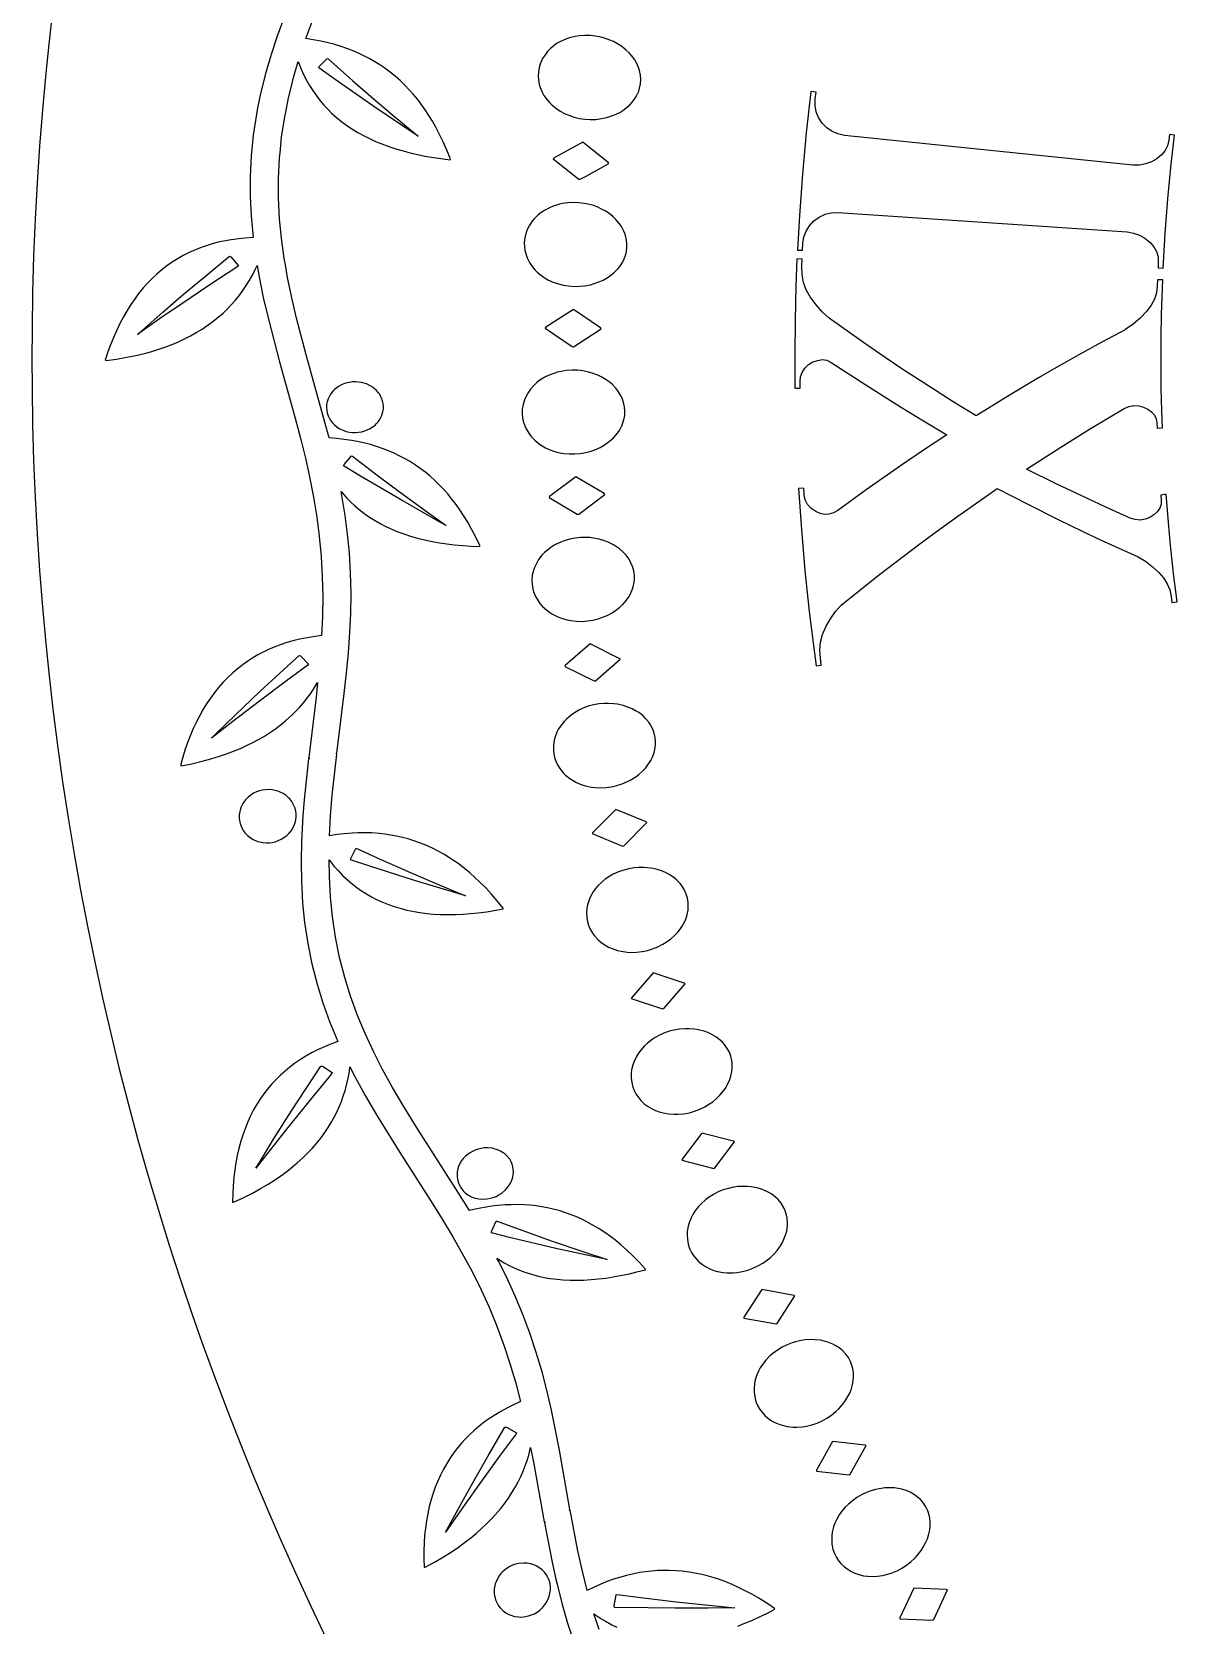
# Model space of a CAD drawing. Header units: millimetres. Extents: x 0 to 240, y 0 to 240.
# Drawn here: x 0 to 46.9, y 68.1 to 133.4 of the extents above; entities that cross this region are included whole.
import ezdxf

# ---------------------------------------------------------------- set-up
doc = ezdxf.new("R2010")
doc.units = ezdxf.units.MM
for name, color, linetype in [('FORME', 5, 'CONTINUOUS'), ('MOTIF-C02', 1, 'CONTINUOUS'), ('TEXTE-C03', 1, 'CONTINUOUS')]:
    doc.layers.add(name, color=color, linetype=linetype)

msp = doc.modelspace()

# ---------------------------------------------------------------- linework, layer by layer
at = {"layer": 'FORME'}
msp.add_lwpolyline([(0.8625, 134.3613), (0.6923, 132.8715), (0.5696, 131.6781), (0.433, 130.1848), (0.3151, 128.6899), (0.2158, 127.1936), (0.1353, 125.6962), (0.0735, 124.1979), (0.0304, 122.699), (0.006, 121.1996), (0, 120), (0.006, 118.8004), (0.0304, 117.301), (0.0735, 115.8021), (0.1353, 114.3038), (0.2158, 112.8064), (0.3151, 111.3101), (0.433, 109.8152), (0.5696, 108.3219), (0.6923, 107.1285), (0.8625, 105.6387), (1.0512, 104.151), (1.2586, 102.6659), (1.4844, 101.1834), (1.7288, 99.7039), (1.9917, 98.2276), (2.273, 96.7546), (2.5726, 95.2853), (2.8906, 93.8199), (3.2269, 92.3585), (3.5815, 90.9015), (3.9542, 89.449), (4.345, 88.0012), (4.7539, 86.5585), (5.1808, 85.121), (5.6256, 83.6889), (6.0883, 82.2625), (6.5687, 80.842), (6.9659, 79.71), (7.4781, 78.3007), (8.008, 76.8979), (8.5554, 75.5018), (9.1201, 74.1126), (9.7022, 72.7306), (10.1802, 71.6304), (10.7932, 70.2618), (11.4233, 68.9011), (12.0703, 67.5483)], dxfattribs=at)
at = {"layer": 'MOTIF-C02'}
for points in [[(10.342, 134.0072), (10.0475, 133.2022), (9.7957, 132.4421), (9.5552, 131.6182), (9.349, 130.7846), (9.2439, 130.2606), (9.1922, 129.9984), (9.0641, 129.1489), (8.9793, 128.294), (8.9393, 127.4359), (8.9394, 126.6341), (8.9639, 126.1001), (8.9773, 125.8333), (9.0601, 124.9499), (8.7147, 124.9288), (8.4695, 124.9043), (8.1646, 124.8626), (7.9225, 124.82), (7.6225, 124.7546), (7.3851, 124.6923), (7.0926, 124.6016), (6.8625, 124.5186), (6.6364, 124.4263), (6.4148, 124.3247), (6.198, 124.2137), (5.9865, 124.0936), (5.7808, 123.9646), (5.5324, 123.7912), (5.3408, 123.6432), (5.1107, 123.4471), (4.9345, 123.282), (4.7241, 123.0659), (4.5636, 122.8859), (4.3731, 122.6527), (4.2284, 122.4601), (4.0572, 122.2125), (3.8966, 121.9581), (3.746, 121.6975), (3.6054, 121.4315), (3.4741, 121.1606), (3.3522, 120.8854), (3.2171, 120.5502), (3.1138, 120.2673), (3.0001, 119.924), (3.0382, 119.9125), (3.4657, 119.9718), (3.8909, 120.0452), (4.2529, 120.1202), (4.6119, 120.2069), (4.9084, 120.2887), (5.2018, 120.3796), (5.4918, 120.48), (5.7776, 120.5904), (6.003, 120.686), (6.2798, 120.815), (6.4968, 120.926), (6.762, 121.0746), (6.9687, 121.2014), (7.2196, 121.3699), (7.4138, 121.5126), (7.6475, 121.7008), (7.8271, 121.8589), (7.9995, 122.0234), (8.1643, 122.1942), (8.3217, 122.3709), (8.4711, 122.5532), (8.6124, 122.7406), (8.7779, 122.9816), (8.9012, 123.1792), (9.0441, 123.4316), (9.1496, 123.6374), (9.2263, 123.8032), (9.3068, 123.3385), (9.478, 122.4986), (9.6849, 121.609), (10.1437, 119.859), (10.7836, 117.5529), (10.9988, 116.7346), (11.2, 115.9149), (11.3706, 115.1477), (11.5329, 114.3232), (11.6677, 113.4954), (11.7673, 112.72), (11.8454, 111.8865), (11.8914, 111.0507), (11.9085, 110.2691), (11.8975, 109.4304), (11.8633, 108.6484), (11.5225, 108.6043), (11.2792, 108.5635), (10.9772, 108.5019), (10.7378, 108.4438), (10.442, 108.3596), (10.2086, 108.2828), (9.9216, 108.1746), (9.6964, 108.0781), (9.4757, 107.9729), (9.2599, 107.8588), (9.0494, 107.736), (8.8449, 107.6047), (8.6465, 107.465), (8.4077, 107.2792), (8.2244, 107.1219), (8.0054, 106.9151), (7.8383, 106.7421), (7.6397, 106.517), (7.4892, 106.3304), (7.3114, 106.0898), (7.1773, 105.8919), (7.0196, 105.6384), (6.8728, 105.3788), (6.7364, 105.1137), (6.6102, 104.8439), (6.4935, 104.5699), (6.3864, 104.2922), (6.2693, 103.9547), (6.1812, 103.6704), (6.0859, 103.326), (6.1248, 103.3173), (6.5483, 103.4018), (6.9685, 103.5003), (7.3257, 103.5966), (7.6793, 103.7044), (7.9708, 103.8036), (8.2587, 103.9117), (8.5427, 104.0289), (8.822, 104.1558), (9.0417, 104.2644), (9.3109, 104.4092), (9.5216, 104.5324), (9.7783, 104.6958), (9.9778, 104.8341), (10.2191, 105.0162), (10.4053, 105.1693), (10.6286, 105.3697), (10.7993, 105.5369), (10.9625, 105.71), (11.1181, 105.8888), (11.2656, 106.0728), (11.405, 106.2617), (11.5362, 106.4551), (11.701, 106.7252), (11.6367, 106.1251), (11.3363, 103.6493), (11.3635, 103.6257), (11.3877, 103.6293), (11.3323, 103.6154), (11.152, 101.9162), (11.1012, 101.2762), (11.0409, 100.2066), (11.0244, 99.4061), (11.0375, 98.5478), (11.049, 98.3335), (11.0861, 97.6905), (11.168, 96.893), (11.2959, 96.0435), (11.467, 95.2016), (11.6817, 94.3698), (11.9181, 93.6037), (12.1903, 92.8496), (12.5299, 92.0299), (12.2059, 91.9079), (11.9789, 91.8122), (11.6999, 91.6825), (11.481, 91.5704), (11.2136, 91.4195), (11.0053, 91.29), (10.7525, 91.1172), (10.557, 90.9701), (10.3681, 90.8152), (10.1863, 90.6527), (10.0119, 90.4828), (9.8452, 90.3057), (9.6867, 90.1218), (9.5003, 89.8828), (9.361, 89.6849), (9.1989, 89.4298), (9.0792, 89.22), (8.9418, 88.9515), (8.8415, 88.7322), (8.7281, 88.4532), (8.6467, 88.2265), (8.556, 87.9395), (8.4776, 87.649), (8.4105, 87.3556), (8.3546, 87.06), (8.309, 86.7625), (8.2735, 86.4635), (8.2433, 86.1034), (8.2279, 85.8026), (8.2204, 85.441), (8.2603, 85.4413), (8.6514, 85.624), (9.036, 85.8195), (9.3598, 85.9978), (9.6773, 86.1865), (9.9364, 86.352), (10.1901, 86.5254), (10.4375, 86.7068), (10.6782, 86.8965), (10.8653, 87.0543), (11.0918, 87.2592), (11.2665, 87.4292), (11.4761, 87.6493), (11.6362, 87.8315), (11.8263, 88.0664), (11.9698, 88.26), (12.1378, 88.5087), (12.2627, 88.7127), (12.3789, 88.9208), (12.4861, 89.1326), (12.5844, 89.3478), (12.6734, 89.566), (12.7533, 89.7868), (12.8404, 90.0658), (12.8999, 90.291), (12.9621, 90.5744), (13.0022, 90.8021), (13.0266, 90.9832), (13.2407, 90.5628), (13.6517, 89.8106), (14.1116, 89.0216), (15.0658, 87.4845), (16.3571, 85.4695), (16.804, 84.751), (17.2378, 84.027), (17.627, 83.3443), (18.025, 82.6042), (18.3979, 81.8529), (18.7216, 81.1412), (19.0419, 80.3679), (19.3322, 79.5827), (19.579, 78.8409), (19.8156, 78.0362), (20.0134, 77.2789), (19.7008, 77.1362), (19.4804, 77.0256), (19.2099, 76.8778), (18.9983, 76.7517), (18.7404, 76.584), (18.54, 76.4418), (18.2976, 76.2538), (18.1109, 76.0952), (17.931, 75.9296), (17.7584, 75.757), (17.5936, 75.5777), (17.4367, 75.3918), (17.2884, 75.1999), (17.115, 74.952), (16.9862, 74.7476), (16.8378, 74.4854), (16.7292, 74.2708), (16.6058, 73.9973), (16.5169, 73.7746), (16.418, 73.4922), (16.3481, 73.2636), (16.2722, 72.9748), (16.2084, 72.6835), (16.1561, 72.39), (16.1151, 72.095), (16.0845, 71.7988), (16.0638, 71.5018), (16.0515, 71.1448), (16.051, 70.8471), (16.0615, 70.49), (16.1013, 70.4932), (16.481, 70.6987), (16.8537, 70.9168), (17.1666, 71.114), (17.4726, 71.3213), (17.7219, 71.502), (17.9652, 71.6901), (18.202, 71.8859), (18.4315, 72.0894), (18.6094, 72.2579), (18.824, 72.4757), (18.989, 72.6555), (19.1861, 72.8873), (19.336, 73.0782), (19.5129, 73.3234), (19.6457, 73.5246), (19.8001, 73.7819), (19.9138, 73.992), (20.0188, 74.2055), (20.1147, 74.4222), (20.2015, 74.6415), (20.2789, 74.8631), (20.3474, 75.0866), (20.4253, 75.3934), (20.5407, 74.8008), (20.9834, 72.3466), (21.0164, 72.332), (21.0386, 72.3427), (20.9896, 72.313), (21.3182, 70.6362), (21.4582, 70.0096), (21.5058, 69.8007), (21.7159, 68.9697), (21.936, 68.1999), (22.2015, 67.3836)], [(28.9123, 68.0856), (29.1987, 68.1975), (29.4822, 68.3173), (29.8185, 68.4705), (30.0957, 68.6054), (30.4244, 68.7752), (30.408, 68.8058), (30.0917, 69.0191), (29.7665, 69.2226), (29.48, 69.3881), (29.1864, 69.5445), (28.9359, 69.6671), (28.6802, 69.7822), (28.4191, 69.889), (28.1526, 69.9869), (27.9356, 70.0583), (27.6596, 70.1382), (27.4353, 70.1943), (27.1507, 70.254), (26.9197, 70.2929), (26.6276, 70.3301), (26.3915, 70.3502), (26.0937, 70.3629), (25.854, 70.363), (25.6134, 70.354), (25.3723, 70.3357), (25.1312, 70.3083), (24.8904, 70.2718), (24.6505, 70.2263), (24.3522, 70.1571), (24.1154, 70.0922), (23.8224, 69.9997), (23.5905, 69.9168), (23.3042, 69.8029), (23.0223, 69.6779), (22.7427, 69.5415), (22.5441, 70.3361), (22.3606, 71.1637), (22.0399, 72.8249), (22.0176, 72.8142), (22.0339, 72.8581), (21.602, 75.2891), (21.4447, 76.1118), (21.2742, 76.9296), (21.0855, 77.7413), (20.8905, 78.4923), (20.6571, 79.2887), (20.3951, 80.0748), (20.105, 80.8505), (19.8087, 81.5643), (19.488, 82.2681), (19.1179, 83.0108), (19.0415, 83.1513), (19.3387, 82.9662), (19.5416, 82.8564), (19.7503, 82.7554), (19.9642, 82.6637), (20.1828, 82.5812), (20.4621, 82.4912), (20.69, 82.4298), (20.9793, 82.366), (21.2138, 82.3252), (21.5101, 82.2866), (21.7491, 82.2654), (22.0498, 82.2504), (22.2914, 82.2472), (22.5943, 82.2536), (22.8976, 82.2711), (23.201, 82.2989), (23.5041, 82.3364), (23.8065, 82.3829), (24.108, 82.4377), (24.4684, 82.5138), (24.7674, 82.585), (25.1244, 82.6792), (25.1163, 82.7125), (24.8643, 82.9887), (24.6013, 83.257), (24.3663, 83.48), (24.1222, 83.6956), (23.9113, 83.869), (23.6936, 84.0362), (23.4686, 84.1964), (23.2363, 84.3492), (23.0451, 84.4654), (22.7993, 84.6028), (22.5972, 84.7059), (22.338, 84.8255), (22.1254, 84.9133), (21.8535, 85.0128), (21.6312, 85.0836), (21.3478, 85.1608), (21.1172, 85.2131), (20.8835, 85.2567), (20.6469, 85.2917), (20.4081, 85.3178), (20.1674, 85.3351), (19.9253, 85.3437), (19.6213, 85.3422), (19.3774, 85.3314), (19.0725, 85.3063), (18.8288, 85.2773), (18.5251, 85.2303), (18.223, 85.1719), (17.9233, 85.1029), (17.4611, 85.8431), (16.4432, 87.4193), (15.7477, 88.5164), (15.1995, 89.4024), (14.7715, 90.1342), (14.363, 90.878), (14.1224, 91.3483), (14.003, 91.5841), (13.645, 92.3547), (13.3407, 93.0872), (13.0498, 93.8858), (12.8155, 94.6439), (12.6032, 95.467), (12.4346, 96.3002), (12.3089, 97.141), (12.2287, 97.9303), (12.1823, 98.7789), (12.1729, 99.4584), (12.3834, 99.1948), (12.5361, 99.0225), (12.7371, 98.8155), (12.9062, 98.6573), (13.1276, 98.4695), (13.3124, 98.3276), (13.5041, 98.1937), (13.7022, 98.068), (13.9063, 97.9509), (14.1164, 97.8426), (14.3317, 97.7432), (14.6076, 97.6317), (14.8332, 97.5527), (15.1205, 97.4666), (15.3541, 97.4078), (15.6498, 97.3463), (15.8888, 97.3066), (16.1903, 97.2683), (16.433, 97.2463), (16.7379, 97.2292), (17.0438, 97.223), (17.3503, 97.227), (17.6571, 97.2406), (17.9636, 97.2631), (18.2698, 97.294), (18.6364, 97.3412), (19.3052, 97.4538), (19.2985, 97.4879), (19.0592, 97.785), (18.8083, 98.0753), (18.5834, 98.3178), (18.349, 98.5539), (18.1458, 98.7449), (17.9353, 98.9303), (17.7173, 99.1093), (17.4915, 99.2814), (17.3052, 99.4135), (17.0651, 99.5712), (16.8672, 99.691), (16.6128, 99.8319), (16.4036, 99.9371), (16.1354, 100.0587), (15.9157, 100.1476), (15.635, 100.2475), (15.4059, 100.3182), (15.1732, 100.3805), (14.9376, 100.4342), (14.699, 100.4791), (14.4583, 100.5151), (14.2155, 100.5424), (13.9102, 100.5642), (13.6648, 100.5719), (13.3574, 100.5699), (13.1113, 100.5591), (12.8042, 100.5345), (12.4981, 100.4983), (12.1907, 100.4503), (12.2351, 101.2681), (12.3036, 102.1131), (12.4868, 103.795), (12.4624, 103.7913), (12.4909, 103.8285), (12.7948, 106.2788), (12.8869, 107.1113), (12.9652, 107.9431), (13.0239, 108.7743), (13.0591, 109.5495), (13.0707, 110.3792), (13.0521, 111.2076), (13.0035, 112.0343), (12.9308, 112.8038), (12.8318, 113.5709), (12.6971, 114.3897), (12.6655, 114.5464), (12.8948, 114.282), (13.0564, 114.1172), (13.2261, 113.9592), (13.4034, 113.8085), (13.588, 113.6653), (13.8285, 113.4969), (14.0281, 113.3711), (14.2857, 113.2249), (14.4977, 113.1167), (14.7695, 112.9925), (14.9917, 112.9018), (15.2746, 112.7988), (15.5045, 112.7245), (15.7958, 112.6414), (16.0909, 112.5687), (16.389, 112.5059), (16.6896, 112.4524), (16.9923, 112.4076), (17.2965, 112.3712), (17.6633, 112.3376), (17.97, 112.3175), (18.3389, 112.3023), (18.341, 112.3365), (18.1817, 112.6747), (18.0094, 113.0087), (17.8506, 113.291), (17.6809, 113.569), (17.5305, 113.7968), (17.3717, 114.0208), (17.204, 114.2402), (17.027, 114.4546), (16.8785, 114.6221), (16.684, 114.8258), (16.5214, 114.9839), (16.309, 115.1745), (16.1316, 115.3212), (15.9012, 115.4964), (15.7096, 115.6296), (15.4616, 115.7868), (15.2566, 115.9048), (15.0462, 116.0154), (14.8305, 116.1185), (14.61, 116.2139), (14.385, 116.3014), (14.1562, 116.3809), (13.8652, 116.4691), (13.629, 116.5307), (13.3303, 116.5966), (13.0889, 116.6407), (12.7849, 116.6853), (12.4789, 116.7185), (12.1722, 116.7409), (11.9487, 117.5844), (11.2341, 120.1417), (10.8366, 121.6523), (10.6434, 122.4777), (10.4722, 123.3089), (10.381, 123.8292), (10.3364, 124.0897), (10.2214, 124.9315), (10.1466, 125.7212), (10.1039, 126.5702), (10.1036, 127.3636), (10.1433, 128.2127), (10.1638, 128.4243), (10.2278, 129.0586), (10.3554, 129.8991), (10.4069, 130.1585), (10.5115, 130.6769), (10.6136, 131.0895), (10.7172, 131.5015), (10.9085, 132.1536), (11.0321, 131.8397), (11.1272, 131.63), (11.2584, 131.3729), (11.3733, 131.1719), (11.5293, 130.9272), (11.6642, 130.7372), (11.8079, 130.5527), (11.9601, 130.3742), (12.1207, 130.2021), (12.2895, 130.0367), (12.4659, 129.8783), (12.6966, 129.6904), (12.889, 129.5485), (13.1382, 129.3815), (13.344, 129.2564), (13.6084, 129.1105), (13.8252, 129.0021), (14.102, 128.8766), (14.3275, 128.7841), (14.6137, 128.6779), (14.9042, 128.5818), (15.1983, 128.4953), (15.4954, 128.4179), (15.795, 128.349), (16.0967, 128.2883), (16.461, 128.2253), (17.1333, 128.1358), (17.1369, 128.1703), (16.9958, 128.5248), (16.8416, 128.8761), (16.6982, 129.1742), (16.5436, 129.4688), (16.4058, 129.7112), (16.2593, 129.9504), (16.1038, 130.1858), (15.9387, 130.4167), (15.7996, 130.598), (15.6167, 130.8194), (15.4629, 130.9922), (15.2613, 131.2018), (15.0925, 131.364), (14.872, 131.5593), (14.6882, 131.709), (14.4495, 131.8872), (14.2514, 132.0223), (14.0475, 132.1504), (13.838, 132.2711), (13.6234, 132.3843), (13.4039, 132.4898), (13.18, 132.5873), (12.8946, 132.6982), (12.6625, 132.7779), (12.3681, 132.8665), (12.1298, 132.9287), (11.8291, 132.9958), (11.5258, 133.0514), (11.218, 133.0962), (11.5015, 133.8646)], [(23.2273, 67.9419), (23.018, 68.5884), (23.2969, 68.3986), (23.4937, 68.2789), (23.7468, 68.1404), (23.955, 68.0391)]]:
    msp.add_lwpolyline(points, dxfattribs=at)
for points in [[(23.0965, 129.7909), (23.3289, 129.8189), (23.4838, 129.8501), (23.7126, 129.9159), (23.8605, 129.9725), (24.0716, 130.0757), (24.2032, 130.1558), (24.3259, 130.2443), (24.4909, 130.3904), (24.587, 130.4953), (24.7091, 130.6611), (24.7754, 130.7754), (24.852, 130.9501), (24.8885, 131.067), (24.9226, 131.2407), (24.9337, 131.4161), (24.9214, 131.5993), (24.8831, 131.7877), (24.8423, 131.9145), (24.7577, 132.1038), (24.6856, 132.2276), (24.5548, 132.4067), (24.4534, 132.5199), (24.3418, 132.6269), (24.1574, 132.7736), (24.0251, 132.861), (23.8161, 132.9749), (23.6719, 133.039), (23.4521, 133.1169), (23.3051, 133.1567), (23.0871, 133.1992), (22.8688, 133.2226), (22.6416, 133.227), (22.4089, 133.21), (22.2529, 133.1858), (22.0211, 133.1295), (21.8703, 133.0784), (21.6536, 132.9818), (21.5176, 132.9046), (21.3902, 132.818), (21.2176, 132.6725), (21.1161, 132.5666), (20.9862, 132.3973), (20.915, 132.2794), (20.8312, 132.0983), (20.7746, 131.9155), (20.7434, 131.7348), (20.7354, 131.5503), (20.7436, 131.4229), (20.7781, 131.2278), (20.8167, 131.0965), (20.8986, 130.901), (20.9694, 130.7735), (21.0988, 130.5898), (21.1997, 130.4742), (21.3113, 130.3656), (21.4963, 130.2177), (21.6294, 130.1305), (21.8399, 130.0179), (21.9853, 129.9554), (22.2072, 129.8808), (22.4294, 129.8284), (22.6479, 129.7969), (22.8683, 129.7842)], [(15.5848, 129.2574), (13.9985, 130.3235), (12.4229, 131.4178), (11.7511, 131.8953), (11.7701, 131.9522), (12.0923, 132.2847), (12.1354, 132.2699), (13.1474, 131.3715), (13.9622, 130.6638), (14.7816, 129.9659), (15.8123, 129.1074)], [(22.6933, 127.4665), (23.6299, 127.9847), (23.6051, 128.0236), (22.558, 128.8575), (21.3818, 128.2087), (21.3509, 128.1735), (22.4039, 127.3393), (22.4595, 127.3351)], [(22.4214, 122.9528), (22.6486, 122.9755), (22.8784, 123.0197), (23.0308, 123.0617), (23.2544, 123.1434), (23.398, 123.2102), (23.6014, 123.3279), (23.727, 123.4171), (23.8432, 123.5139), (23.9976, 123.6712), (24.0861, 123.7826), (24.1963, 123.9565), (24.2543, 124.0753), (24.3185, 124.2549), (24.3468, 124.3741), (24.3686, 124.5497), (24.3674, 124.7254), (24.3423, 124.9074), (24.2909, 125.0925), (24.2413, 125.2162), (24.1436, 125.3991), (24.063, 125.5175), (23.92, 125.687), (23.8109, 125.7929), (23.692, 125.8918), (23.4978, 126.0252), (23.3597, 126.1031), (23.1433, 126.2021), (22.995, 126.2559), (22.7702, 126.3182), (22.6208, 126.3477), (22.4003, 126.3747), (22.1809, 126.3828), (21.954, 126.3712), (21.7231, 126.3379), (21.5692, 126.3029), (21.3419, 126.2305), (21.195, 126.169), (20.9856, 126.0574), (20.8554, 125.9709), (20.7344, 125.8756), (20.5723, 125.7183), (20.4785, 125.6055), (20.3608, 125.4276), (20.298, 125.305), (20.2272, 125.1185), (20.1835, 124.9321), (20.165, 124.7497), (20.17, 124.5651), (20.1871, 124.4386), (20.2352, 124.2463), (20.2829, 124.1181), (20.3783, 123.9288), (20.4578, 123.8066), (20.5998, 123.6324), (20.7086, 123.5242), (20.8275, 123.4236), (21.0225, 123.2891), (21.1613, 123.2114), (21.3792, 123.1138), (21.5286, 123.0617), (21.7551, 123.0028), (21.9805, 122.9661), (22.2007, 122.95)], [(4.5313, 121.1622), (5.3626, 121.8921), (6.1984, 122.6114), (7.0387, 123.32), (8.0952, 124.1906), (8.1528, 124.1611), (8.4577, 123.7981), (8.435, 123.7615), (7.2864, 123.009), (6.1428, 122.2406), (5.2318, 121.6144), (4.3243, 120.978)], [(22.4093, 120.6285), (23.3072, 121.2111), (23.2798, 121.2482), (22.1768, 122.0067), (21.049, 121.277), (21.0207, 121.2397), (22.1295, 120.4814), (22.1852, 120.4811)], [(22.4544, 116.1068), (22.6795, 116.1454), (22.9056, 116.2057), (23.0547, 116.2582), (23.272, 116.3554), (23.4105, 116.4321), (23.6052, 116.5637), (23.7242, 116.6615), (23.8334, 116.7663), (23.9764, 116.934), (24.0569, 117.0513), (24.1545, 117.2325), (24.2041, 117.3551), (24.2556, 117.5387), (24.2754, 117.6596), (24.2849, 117.8363), (24.2714, 118.0115), (24.2336, 118.1913), (24.1694, 118.3724), (24.1112, 118.4923), (24.0009, 118.6679), (23.9123, 118.7804), (23.7577, 118.9394), (23.6414, 119.0374), (23.5159, 119.1277), (23.3128, 119.2472), (23.1696, 119.3152), (22.9468, 119.3988), (22.7951, 119.4421), (22.5665, 119.4884), (22.3406, 119.5134), (22.1212, 119.5186), (21.8995, 119.5048), (21.7486, 119.4841), (21.5206, 119.4348), (21.3695, 119.389), (21.1478, 119.3009), (21.0056, 119.2292), (20.8046, 119.1032), (20.6807, 119.0078), (20.5667, 118.9042), (20.416, 118.736), (20.3304, 118.6169), (20.2254, 118.4312), (20.1714, 118.3045), (20.1138, 118.1134), (20.0833, 117.9245), (20.0776, 117.7412), (20.0955, 117.5574), (20.1214, 117.4324), (20.183, 117.244), (20.2395, 117.1195), (20.3479, 116.9373), (20.4358, 116.8209), (20.5897, 116.6572), (20.7057, 116.5569), (20.8315, 116.4649), (21.0353, 116.3443), (21.1793, 116.2765), (21.4034, 116.1945), (21.5561, 116.1529), (21.7863, 116.11), (22.0137, 116.0893), (22.2344, 116.0886)], [(13.3818, 116.9747), (13.5104, 116.9974), (13.6395, 117.034), (13.8281, 117.1159), (14.0013, 117.229), (14.0539, 117.273), (14.1034, 117.3198), (14.192, 117.4204), (14.2655, 117.5286), (14.3228, 117.6416), (14.3779, 117.8145), (14.3951, 117.9283), (14.3981, 118.0386), (14.3875, 118.1496), (14.3623, 118.2632), (14.3212, 118.3771), (14.2946, 118.4334), (14.2291, 118.5431), (14.1904, 118.5958), (14.1017, 118.6953), (13.9993, 118.785), (13.8855, 118.8627), (13.6998, 118.9537), (13.5051, 119.0122), (13.3753, 119.0334), (13.2484, 119.0414), (13.1235, 119.0373), (12.9951, 119.0204), (12.8006, 118.9688), (12.6737, 118.9159), (12.5529, 118.8484), (12.4409, 118.7671), (12.3892, 118.7218), (12.3407, 118.6736), (12.2545, 118.5701), (12.2173, 118.5154), (12.1549, 118.4017), (12.13, 118.3434), (12.0927, 118.2258), (12.0714, 118.1091), (12.0649, 117.9953), (12.0721, 117.8827), (12.094, 117.7672), (12.1316, 117.6509), (12.1566, 117.5933), (12.219, 117.4808), (12.2975, 117.3742), (12.3911, 117.2764), (12.4978, 117.1897), (12.6151, 117.1161), (12.6769, 117.0846), (12.8697, 117.0125), (13.0007, 116.983), (13.1303, 116.9676), (13.2562, 116.9651)], [(16.7343, 113.286), (15.0941, 114.2159), (13.4624, 115.1775), (12.7659, 115.5992), (12.7824, 115.6562), (13.0867, 116.0056), (13.1305, 115.9946), (14.189, 115.1843), (15.0403, 114.548), (16.1096, 113.7678), (16.9693, 113.1558)], [(22.3921, 113.6247), (23.4601, 114.4315), (23.4302, 114.4666), (22.2767, 115.1459), (21.2028, 114.339), (21.1771, 114.2998), (22.3364, 113.6211)], [(22.7489, 109.2465), (22.967, 109.2801), (23.1889, 109.3343), (23.4103, 109.4103), (23.5553, 109.4731), (23.7653, 109.5853), (23.8981, 109.6715), (24.083, 109.8165), (24.1949, 109.9224), (24.2965, 110.0345), (24.4274, 110.2118), (24.4994, 110.3345), (24.5842, 110.5221), (24.6251, 110.6478), (24.6636, 110.8346), (24.6748, 110.9566), (24.6719, 111.1336), (24.6462, 111.3074), (24.5958, 111.484), (24.5191, 111.6603), (24.4527, 111.7757), (24.3303, 111.9432), (24.234, 112.0492), (24.0687, 112.197), (23.9458, 112.2866), (23.8143, 112.3679), (23.6033, 112.4728), (23.4557, 112.5306), (23.2276, 112.5984), (23.0732, 112.631), (22.8419, 112.6612), (22.6899, 112.6695), (22.4678, 112.6655), (22.2494, 112.6428), (22.0263, 112.5996), (21.8024, 112.5344), (21.6548, 112.4781), (21.4399, 112.3747), (21.3031, 112.2932), (21.1113, 112.1534), (20.9945, 112.0496), (20.888, 111.9383), (20.7495, 111.7599), (20.6724, 111.6351), (20.5807, 111.4425), (20.5357, 111.3123), (20.4916, 111.1177), (20.4744, 110.9271), (20.4816, 110.7438), (20.5123, 110.5617), (20.547, 110.4389), (20.6215, 110.2553), (20.6866, 110.135), (20.8076, 109.9609), (20.9034, 109.8509), (21.0684, 109.6984), (21.1912, 109.6064), (21.3231, 109.5235), (21.5349, 109.4175), (21.6832, 109.36), (21.9126, 109.2938), (22.0678, 109.2631), (22.3004, 109.2364), (22.5287, 109.2316)], [(7.5485, 104.6381), (8.3392, 105.4072), (9.335, 106.355), (10.1371, 107.1022), (10.9441, 107.8396), (11.0032, 107.8146), (11.3266, 107.4802), (11.306, 107.4428), (10.4205, 106.7923), (9.3191, 105.9664), (8.2236, 105.1264), (7.3517, 104.4443)], [(23.0789, 106.7997), (24.0878, 107.6793), (24.0554, 107.7123), (22.8571, 108.309), (21.8425, 107.4289), (21.8196, 107.388), (23.0236, 106.7922)], [(23.523, 102.427), (23.7417, 102.4572), (23.9569, 102.506), (24.1744, 102.5757), (24.3899, 102.6669), (24.5302, 102.7398), (24.7318, 102.8664), (24.8583, 102.9617), (25.0326, 103.1193), (25.1367, 103.2328), (25.2302, 103.3517), (25.3484, 103.5378), (25.4117, 103.6652), (25.483, 103.8583), (25.515, 103.9866), (25.5403, 104.1757), (25.543, 104.2981), (25.5277, 104.4744), (25.4898, 104.646), (25.4272, 104.8187), (25.3383, 104.9891), (25.264, 105.0997), (25.1302, 105.2581), (25.0267, 105.3571), (24.8514, 105.493), (24.7226, 105.5737), (24.5857, 105.6456), (24.3679, 105.7355), (24.2166, 105.7828), (23.9842, 105.8345), (23.828, 105.8561), (23.5952, 105.8701), (23.4429, 105.8677), (23.2216, 105.8481), (23.0054, 105.8101), (22.7859, 105.7515), (22.567, 105.6707), (22.4238, 105.6043), (22.2166, 105.486), (22.0859, 105.3951), (21.9044, 105.2422), (21.7951, 105.1305), (21.6967, 105.012), (21.571, 104.8243), (21.5029, 104.6945), (21.4249, 104.4959), (21.3891, 104.3629), (21.3588, 104.1656), (21.355, 103.9743), (21.375, 103.792), (21.4184, 103.6125), (21.4616, 103.4924), (21.5488, 103.3144), (21.6222, 103.199), (21.7551, 103.0338), (21.8584, 102.9309), (22.0336, 102.7902), (22.1625, 102.7071), (22.3, 102.6336), (22.5187, 102.5428), (22.6707, 102.4957), (22.9041, 102.4458), (23.0611, 102.426), (23.2949, 102.4158)], [(9.7192, 100.1638), (9.8441, 100.1798), (9.9668, 100.2083), (10.0904, 100.2508), (10.2124, 100.3078), (10.386, 100.4206), (10.4398, 100.4651), (10.5394, 100.5634), (10.6261, 100.6726), (10.698, 100.79), (10.7536, 100.913), (10.7925, 101.0387), (10.8056, 101.1016), (10.8198, 101.226), (10.8189, 101.3466), (10.8045, 101.4614), (10.7767, 101.5749), (10.7338, 101.6889), (10.6753, 101.8009), (10.6402, 101.8553), (10.5582, 101.9594), (10.5117, 102.0083), (10.4083, 102.0983), (10.2929, 102.176), (10.1682, 102.2397), (10.0372, 102.2881), (9.8357, 102.3314), (9.7023, 102.3412), (9.5728, 102.3371), (9.449, 102.3205), (9.3253, 102.2909), (9.201, 102.2471), (9.0788, 102.1885), (9.0194, 102.1535), (8.9059, 102.0726), (8.8526, 102.0269), (8.7547, 101.9261), (8.6702, 101.8144), (8.6013, 101.6944), (8.5729, 101.6321), (8.5292, 101.5051), (8.5136, 101.441), (8.4952, 101.3138), (8.4925, 101.1896), (8.5039, 101.0708), (8.5287, 100.9553), (8.5684, 100.8389), (8.6239, 100.724), (8.6577, 100.668), (8.7371, 100.5607), (8.8315, 100.462), (8.9394, 100.3745), (8.9978, 100.3357), (9.0587, 100.3005), (9.1863, 100.2416), (9.2523, 100.2181), (9.4544, 100.1719), (9.5886, 100.1606)], [(24.2423, 100.0396), (25.1871, 100.9878), (25.1525, 101.0184), (23.9153, 101.5297), (22.9649, 100.5805), (22.9449, 100.5382), (24.1877, 100.0282)], [(17.495, 98.0692), (15.6649, 98.6204), (13.8368, 99.2016), (13.054, 99.4599), (13.0555, 99.5199), (13.2654, 99.9326), (13.3109, 99.9312), (14.2962, 99.4816), (15.53, 98.9349), (16.5186, 98.5095), (17.7566, 97.9929)], [(24.7651, 95.6816), (24.9919, 95.7087), (25.2079, 95.7542), (25.4192, 95.818), (25.6312, 95.9027), (25.8398, 96.0089), (25.9746, 96.0914), (26.1668, 96.2318), (26.2863, 96.3358), (26.4492, 96.5052), (26.5451, 96.6257), (26.63, 96.7509), (26.7348, 96.9448), (26.789, 97.0763), (26.8467, 97.2739), (26.8696, 97.4042), (26.8816, 97.5945), (26.8757, 97.7168), (26.848, 97.8916), (26.7983, 98.0602), (26.7237, 98.228), (26.6231, 98.3918), (26.5412, 98.4969), (26.3966, 98.6456), (26.2864, 98.7371), (26.1021, 98.8603), (25.9679, 98.9318), (25.8263, 98.9939), (25.6027, 99.0684), (25.4485, 99.105), (25.2131, 99.1402), (25.0557, 99.1508), (24.8225, 99.1484), (24.6708, 99.1354), (24.4514, 99.1003), (24.2384, 99.0473), (24.0235, 98.9734), (23.8109, 98.8775), (23.6726, 98.8012), (23.4743, 98.6687), (23.3502, 98.5689), (23.1798, 98.4036), (23.0787, 98.2845), (22.9888, 98.1594), (22.8766, 97.9634), (22.8177, 97.8291), (22.7539, 97.6255), (22.7275, 97.4903), (22.7111, 97.2914), (22.7207, 97.1003), (22.7535, 96.9199), (22.8093, 96.7438), (22.8608, 96.627), (22.9603, 96.4556), (23.0416, 96.3456), (23.1857, 96.1902), (23.296, 96.0947), (23.4806, 95.9667), (23.6151, 95.8928), (23.7573, 95.8291), (23.9818, 95.7539), (24.1367, 95.7176), (24.3731, 95.6841), (24.5311, 95.6754)], [(25.8767, 93.3776), (26.7526, 94.3897), (26.716, 94.4178), (25.4461, 94.8411), (24.5645, 93.8277), (24.5475, 93.7841), (25.823, 93.3624)], [(26.4706, 89.0444), (26.7036, 89.067), (26.9279, 89.11), (27.1402, 89.1705), (27.3465, 89.2489), (27.5521, 89.3483), (27.7527, 89.4688), (27.8814, 89.5605), (28.0633, 89.7141), (28.1752, 89.8262), (28.3258, 90.0066), (28.4131, 90.1335), (28.489, 90.2643), (28.5799, 90.4651), (28.6248, 90.6001), (28.6685, 90.8013), (28.6822, 90.9328), (28.6808, 91.1235), (28.6663, 91.2451), (28.6265, 91.4176), (28.5651, 91.5822), (28.4789, 91.7444), (28.3671, 91.9008), (28.278, 91.9998), (28.1234, 92.138), (28.007, 92.2216), (27.8145, 92.3316), (27.6757, 92.3935), (27.53, 92.4456), (27.3018, 92.5041), (27.1454, 92.5298), (26.9081, 92.5485), (26.7504, 92.548), (26.5179, 92.5293), (26.3675, 92.5056), (26.1511, 92.4553), (25.9423, 92.3875), (25.7332, 92.2987), (25.5277, 92.1881), (25.3952, 92.1023), (25.2066, 91.9562), (25.0898, 91.848), (24.9315, 91.6712), (24.8389, 91.5453), (24.758, 91.4142), (24.6598, 91.2108), (24.6105, 91.0727), (24.5611, 90.8651), (24.5442, 90.7285), (24.5418, 90.5289), (24.5648, 90.3389), (24.6101, 90.1612), (24.6781, 89.9895), (24.7377, 89.8767), (24.849, 89.7126), (24.9378, 89.6086), (25.0925, 89.4636), (25.2091, 89.3761), (25.4023, 89.2613), (25.5416, 89.1971), (25.6879, 89.1435), (25.9172, 89.0842), (26.0742, 89.0589), (26.3124, 89.042)], [(9.3187, 87.0756), (9.8979, 88.0181), (10.6324, 89.1838), (11.2283, 90.1063), (11.8316, 91.0199), (11.8954, 91.0087), (12.2937, 90.7517), (12.2828, 90.71), (11.407, 89.6524), (10.3687, 88.3651), (9.1751, 86.8386)], [(27.9739, 86.8466), (28.7768, 87.9176), (28.7383, 87.943), (27.4418, 88.2763), (26.6334, 87.2036), (26.6195, 87.1589), (27.9215, 86.8277)], [(18.6436, 85.5784), (18.7721, 85.6019), (18.8931, 85.6367), (19.0103, 85.6829), (19.1265, 85.7424), (19.2391, 85.8154), (19.3951, 85.9493), (19.5272, 86.1085), (19.5981, 86.2253), (19.6532, 86.3476), (19.6915, 86.4726), (19.7173, 86.659), (19.7145, 86.7789), (19.6975, 86.8927), (19.6678, 86.9991), (19.625, 87.102), (19.5674, 87.2031), (19.4526, 87.3458), (19.3577, 87.4313), (19.3052, 87.4703), (19.191, 87.5392), (19.0667, 87.5947), (18.9351, 87.6354), (18.8675, 87.65), (18.6625, 87.6708), (18.5276, 87.6661), (18.3972, 87.6482), (18.2736, 87.6184), (18.1555, 87.5777), (18.0378, 87.5237), (17.9228, 87.456), (17.7615, 87.3291), (17.6658, 87.229), (17.5829, 87.1183), (17.5147, 86.9994), (17.4629, 86.8751), (17.4434, 86.8118), (17.4173, 86.6848), (17.4107, 86.6218), (17.4097, 86.4984), (17.4237, 86.3805), (17.4511, 86.2699), (17.4912, 86.1645), (17.546, 86.0605), (17.6163, 85.9605), (17.6571, 85.9128), (17.75, 85.8237), (17.8564, 85.745), (17.9746, 85.6791), (18.1021, 85.6278), (18.236, 85.592), (18.3043, 85.5801), (18.4415, 85.5682)], [(28.87, 82.5657), (29.1009, 82.6045), (29.3217, 82.6631), (29.5292, 82.7383), (29.7295, 82.831), (29.9276, 82.9446), (30.1192, 83.0788), (30.2412, 83.1793), (30.4119, 83.3453), (30.5157, 83.465), (30.6533, 83.6555), (30.7315, 83.7882), (30.798, 83.924), (30.8746, 84.1307), (30.9099, 84.2685), (30.9394, 84.4723), (30.9438, 84.6044), (30.9292, 84.7945), (30.9062, 84.9148), (30.8543, 85.0841), (30.7815, 85.244), (30.6842, 85.3998), (30.5617, 85.5479), (30.4659, 85.6405), (30.302, 85.7675), (30.18, 85.8427), (29.9803, 85.9389), (29.8375, 85.991), (29.6885, 86.0327), (29.4568, 86.0751), (29.2989, 86.0898), (29.0609, 86.0918), (28.9036, 86.0803), (28.673, 86.0453), (28.5246, 86.0112), (28.3123, 85.9458), (28.1088, 85.8635), (27.9064, 85.7602), (27.7092, 85.6355), (27.583, 85.5407), (27.4051, 85.3817), (27.2962, 85.2656), (27.1506, 85.0781), (27.0671, 84.946), (26.9956, 84.8096), (26.9119, 84.5998), (26.8724, 84.4586), (26.8376, 84.2481), (26.8304, 84.1106), (26.8419, 83.9113), (26.8782, 83.7234), (26.9359, 83.5493), (27.0158, 83.3828), (27.0831, 83.2744), (27.2056, 83.1186), (27.3015, 83.021), (27.4659, 82.8872), (27.5884, 82.8082), (27.7892, 82.7072), (27.9326, 82.6529), (28.0824, 82.6097), (28.3152, 82.5665), (28.4737, 82.5523), (28.7124, 82.5522)], [(23.3011, 83.1462), (21.4597, 83.5514), (19.6171, 83.9893), (18.8271, 84.1869), (18.8261, 84.2462), (19.0139, 84.6698), (19.059, 84.6722), (20.0593, 84.3009), (21.3104, 83.8528), (22.5622, 83.4225), (23.564, 83.091)], [(30.5237, 80.4786), (31.2495, 81.6032), (31.2093, 81.6259), (29.8927, 81.8675), (29.1614, 80.7408), (29.1508, 80.6952), (30.4727, 80.456)], [(31.5613, 76.2465), (31.7176, 76.271), (31.9452, 76.3259), (32.1613, 76.3998), (32.3631, 76.4894), (32.5564, 76.5959), (32.746, 76.7231), (32.9278, 76.8704), (33.0424, 76.9793), (33.2011, 77.1568), (33.2962, 77.2834), (33.4201, 77.4831), (33.4888, 77.621), (33.5456, 77.7611), (33.6076, 77.9727), (33.6332, 78.1126), (33.6483, 78.3179), (33.6435, 78.4501), (33.6155, 78.6387), (33.5841, 78.7571), (33.5206, 78.9223), (33.4367, 79.0767), (33.3287, 79.2253), (33.1961, 79.3644), (33.0941, 79.4501), (32.9217, 79.5653), (32.7948, 79.6318), (32.5888, 79.7138), (32.4427, 79.7557), (32.2911, 79.7869), (32.057, 79.8129), (31.8985, 79.8165), (31.6609, 79.8018), (31.5048, 79.7793), (31.2773, 79.7283), (31.1316, 79.6838), (30.9244, 79.6037), (30.7271, 79.5074), (30.5325, 79.3902), (30.3445, 79.252), (30.2252, 79.1485), (30.0589, 78.9775), (29.9584, 78.854), (29.8263, 78.6568), (29.7524, 78.5192), (29.6906, 78.378), (29.6218, 78.1629), (29.5922, 78.0193), (29.5723, 77.8068), (29.5747, 77.6692), (29.6002, 77.4712), (29.6496, 77.2863), (29.7193, 77.1167), (29.8107, 76.9562), (29.8855, 76.8528), (30.0185, 76.7059), (30.121, 76.6153), (30.2945, 76.4934), (30.4222, 76.4231), (30.6295, 76.3364), (30.7765, 76.2923), (30.9288, 76.2597), (31.1641, 76.233), (31.3232, 76.2299)], [(17.0724, 72.1749), (17.6014, 73.143), (18.138, 74.1032), (18.6824, 75.0557), (19.3735, 76.235), (19.4373, 76.2285), (19.8449, 76.0044), (19.8363, 75.9626), (19.1819, 75.08), (18.3727, 73.966), (17.7326, 73.0665), (16.9414, 71.9317)], [(33.5136, 74.3049), (34.1587, 75.4777), (34.1171, 75.4975), (32.7868, 75.6462), (32.1362, 74.471), (32.1288, 74.4248), (33.4642, 74.2789)], [(34.6088, 70.1227), (34.8452, 70.156), (34.9994, 70.1913), (35.2226, 70.2621), (35.433, 70.351), (35.6279, 70.4545), (35.8133, 70.5743), (35.9936, 70.7144), (36.1646, 70.8741), (36.2713, 70.9907), (36.4171, 71.179), (36.5032, 71.3119), (36.6127, 71.5198), (36.6716, 71.6622), (36.7184, 71.806), (36.7655, 72.0213), (36.7812, 72.1627), (36.7818, 72.3686), (36.7678, 72.5), (36.7267, 72.6863), (36.6871, 72.8022), (36.6121, 72.9625), (36.5176, 73.1107), (36.3995, 73.2513), (36.2575, 73.3808), (36.1497, 73.4591), (35.9696, 73.5619), (35.8384, 73.6194), (35.6271, 73.6867), (35.4784, 73.7183), (35.325, 73.7388), (35.0897, 73.7484), (34.9313, 73.7409), (34.6954, 73.7095), (34.5412, 73.6762), (34.3178, 73.6093), (34.1756, 73.5547), (33.9745, 73.4603), (33.7845, 73.3504), (33.5985, 73.2198), (33.4207, 73.0688), (33.309, 72.9572), (33.1551, 72.775), (33.0635, 72.6447), (32.9455, 72.4388), (32.8814, 72.2963), (32.8296, 72.1512), (32.7761, 71.9318), (32.7567, 71.7864), (32.7517, 71.5731), (32.7638, 71.4359), (32.8031, 71.2402), (32.8652, 71.0593), (32.9467, 70.8949), (33.0491, 70.7412), (33.131, 70.6433), (33.274, 70.5061), (33.3825, 70.4229), (33.5641, 70.3135), (33.6965, 70.2523), (33.9093, 70.1804), (34.059, 70.1467), (34.2133, 70.1248), (34.4499, 70.1147)], [(20.142, 68.4598), (20.3416, 68.4977), (20.4655, 68.5392), (20.5802, 68.5914), (20.689, 68.6548), (20.7946, 68.7318), (20.9411, 68.8722), (21.0653, 69.0395), (21.1315, 69.1629), (21.1589, 69.2272), (21.1822, 69.2927), (21.2162, 69.4262), (21.2331, 69.5601), (21.2332, 69.6916), (21.2041, 69.8787), (21.1677, 69.9936), (21.1201, 70.0991), (21.06, 70.1994), (20.9855, 70.2956), (20.8966, 70.3855), (20.847, 70.4271), (20.738, 70.5023), (20.6791, 70.5353), (20.5537, 70.5909), (20.4206, 70.6312), (20.2827, 70.6552), (20.1433, 70.6629), (19.9379, 70.6448), (19.8076, 70.6149), (19.6851, 70.5728), (19.5716, 70.5204), (19.4621, 70.4558), (19.3562, 70.3773), (19.2567, 70.2852), (19.2103, 70.2343), (19.1257, 70.1235), (19.0883, 70.0642), (19.0243, 69.9389), (18.9984, 69.8737), (18.9766, 69.8073), (18.9461, 69.6723), (18.9374, 69.6045), (18.933, 69.4702), (18.9371, 69.4044), (18.9569, 69.2773), (18.9909, 69.1579), (19.0368, 69.0478), (19.0946, 68.9447), (19.1669, 68.8451), (19.2537, 68.7517), (19.3025, 68.7082), (19.41, 68.629), (19.5294, 68.5625), (19.6583, 68.5108), (19.7255, 68.4909), (19.794, 68.4751), (19.9333, 68.4565), (20.0033, 68.4535)], [(26.3283, 68.8175), (25.2325, 68.8257), (23.8597, 68.8496), (23.8434, 68.9073), (23.9222, 69.3635), (23.9661, 69.3756), (25.0402, 69.2365), (26.3803, 69.0776), (27.7177, 68.9355), (28.7856, 68.8338), (27.695, 68.8206)], [(36.9287, 68.356), (37.4901, 69.5711), (37.4471, 69.5879), (36.1097, 69.6431), (35.5431, 68.4252), (35.5389, 68.3785), (36.8813, 68.3266)]]:
    msp.add_lwpolyline(points, close=True, dxfattribs=at)
at = {"layer": 'TEXTE-C03'}
for points in [[(46.3421, 123.9307), (46.4138, 125.1129), (46.5241, 126.5336), (46.6605, 127.956), (46.794, 129.142), (46.5812, 129.1675), (46.5535, 128.9336), (46.5028, 128.7109), (46.4053, 128.5104), (46.261, 128.3319), (46.0696, 128.175), (45.8468, 128.0493), (45.6084, 127.9646), (45.3542, 127.9213), (45.0841, 127.9197), (33.2745, 129.1302), (33.0108, 129.1911), (32.7719, 129.2962), (32.5579, 129.4459), (32.3691, 129.6403), (32.2189, 129.8649), (32.1208, 130.1045), (32.0747, 130.359), (32.0809, 130.628), (32.1136, 130.904), (31.9009, 130.9295), (31.7134, 129.2406), (31.5562, 127.5485), (31.4299, 125.8538), (31.3485, 124.44), (31.5625, 124.4294), (31.5768, 124.7069), (31.616, 124.9731), (31.7044, 125.2161), (31.8416, 125.4357), (32.0276, 125.6316), (32.2465, 125.7913), (32.4827, 125.9026), (32.7359, 125.9658), (33.0061, 125.9813), (44.8503, 125.1776), (45.1163, 125.1304), (45.3595, 125.045), (45.5803, 124.9219), (45.7786, 124.7612), (45.9408, 124.5754), (46.053, 124.3765), (46.1154, 124.1642), (46.1279, 123.9381), (46.1159, 123.7052), (46.33, 123.6945)], [(32.328, 107.433), (32.2876, 107.7296), (32.2686, 108.0559), (32.2998, 108.3778), (32.3813, 108.6947), (32.513, 109.0061), (32.6987, 109.3378), (32.9087, 109.6329), (33.1428, 109.8915), (34.0401, 110.6121), (34.7166, 111.1444), (35.6234, 111.843), (36.3069, 112.3587), (36.9933, 112.8672), (37.913, 113.5338), (38.8377, 114.1874), (39.5345, 114.6689), (40.7796, 114.0242), (42.0294, 113.4002), (43.0326, 112.9158), (43.7868, 112.561), (45.2995, 111.8734), (45.5966, 111.6921), (45.8787, 111.478), (46.1462, 111.231), (46.3416, 111.01), (46.4913, 110.7729), (46.5951, 110.5194), (46.6534, 110.249), (46.6859, 109.997), (46.8984, 110.0248), (46.7552, 111.1868), (46.6291, 112.3485), (46.5407, 113.2773), (46.4459, 114.4374), (46.2335, 114.4036), (46.2499, 114.188), (46.24, 114.0245), (46.1844, 113.8693), (46.083, 113.722), (45.9458, 113.5924), (45.7824, 113.4905), (45.5928, 113.4164), (45.3891, 113.3815), (45.1834, 113.3974), (44.9757, 113.4644), (43.9727, 113.9136), (43.2222, 114.2587), (41.9745, 114.8497), (40.7313, 115.4605), (42.131, 116.3676), (43.305, 117.1002), (44.7227, 117.951), (44.9218, 118.0311), (45.1245, 118.0665), (45.3308, 118.0578), (45.5273, 118.0099), (45.7011, 117.9277), (45.8521, 117.8114), (45.9695, 117.6726), (46.0422, 117.5227), (46.0704, 117.3615), (46.0784, 117.1468), (46.2925, 117.155), (46.2688, 117.8546), (46.2476, 118.7861), (46.2379, 120.1832), (46.2429, 120.8818), (46.2599, 121.8131), (46.3075, 123.2123), (46.0934, 123.2215), (46.083, 122.9709), (46.0482, 122.6916), (45.9667, 122.4262), (45.8383, 122.1741), (45.6628, 121.9349), (45.3867, 121.6446), (45.0887, 121.3949), (44.7684, 121.1859), (44.7681, 121.1677), (43.8191, 120.6617), (42.8735, 120.1429), (41.9315, 119.6111), (41.2274, 119.2038), (40.0587, 118.509), (38.6645, 117.6486), (37.7266, 118.227), (37.0258, 118.6697), (35.6316, 119.5781), (34.9382, 120.0438), (34.0178, 120.6766), (32.6461, 121.6512), (32.3726, 121.9009), (32.1149, 122.1895), (31.8736, 122.5173), (31.7135, 122.8072), (31.6031, 123.1125), (31.5426, 123.4327), (31.532, 123.7674), (31.5452, 124.0664), (31.3311, 124.0762), (31.2871, 122.9628), (31.2515, 121.5704), (31.2378, 120.1776), (31.246, 118.7848), (31.4602, 118.7877), (31.4569, 119.0656), (31.4778, 119.2487), (31.5443, 119.4272), (31.6564, 119.6009), (31.8047, 119.7506), (31.9794, 119.8574), (32.1805, 119.9213), (32.3662, 119.9497), (32.552, 119.9216), (32.7378, 119.8375), (34.146, 118.9136), (35.5637, 118.0201), (36.514, 117.4412), (37.4682, 116.8755), (36.5188, 116.2483), (35.5741, 115.6076), (34.1661, 114.6215), (33.0013, 113.7772), (32.8212, 113.6768), (32.6413, 113.6211), (32.4616, 113.6103), (32.2821, 113.6447), (32.1028, 113.7244), (31.9052, 113.8635), (31.7601, 114.0241), (31.6676, 114.206), (31.6278, 114.4089), (31.6109, 114.6864), (31.397, 114.6736), (31.5126, 112.9914), (31.6587, 111.3115), (31.8349, 109.6344), (32.0043, 108.2395), (32.1157, 107.4037)]]:
    msp.add_lwpolyline(points, close=True, dxfattribs=at)

doc.saveas('drawing.dxf')
